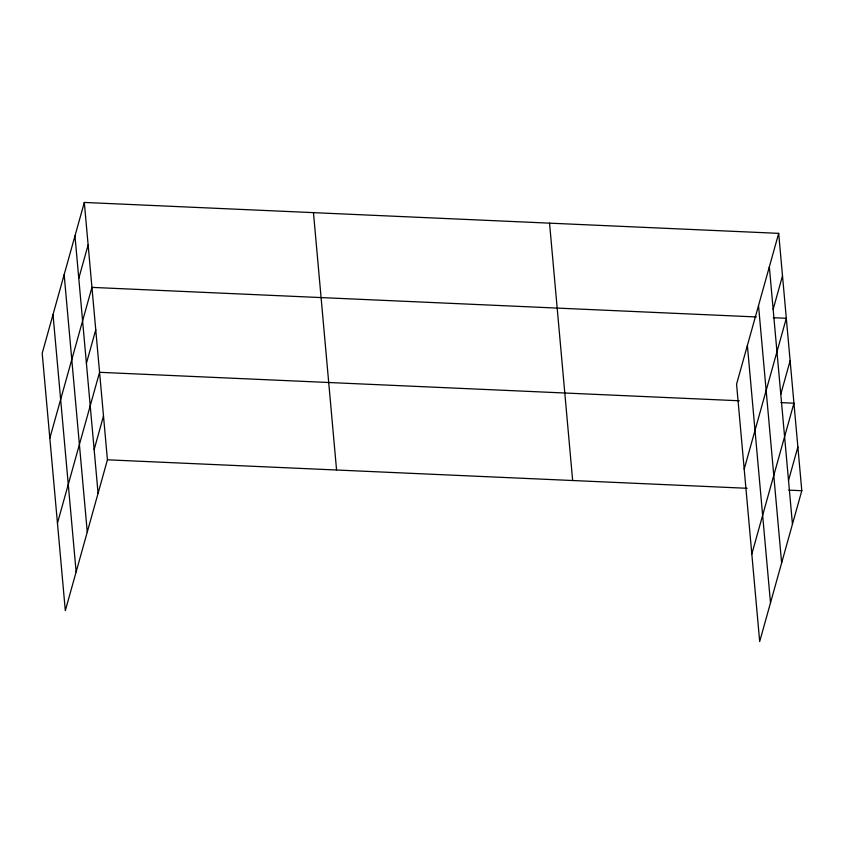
<?xml version="1.0" encoding="UTF-8"?>
<svg xmlns="http://www.w3.org/2000/svg" width="844" height="844" viewBox="0 0 844 844"><rect width="100%" height="100%" fill="white"/><g stroke="black" fill="none" stroke-linecap="round" stroke-linejoin="round"><path stroke-width="1.27" d="M84.316 202.444L42.2 353.288L65.315 610.645L107.431 459.811L84.316 202.444L778.685 233.355L801.8 490.712L759.684 641.556L736.569 384.189L778.685 233.355M78.777 278.393L88.124 244.908M49.828 438.215L91.943 287.382L756.372 316.954M86.404 363.331L95.752 329.846M57.455 523.143L99.571 372.309L739.26 400.773M94.148 449.546L103.495 416.06M773.157 309.305L782.504 275.819M744.197 469.116L786.313 318.283L773.294 317.703M780.784 394.232L790.132 360.747M751.825 554.044L793.94 403.21L780.922 402.63M788.518 480.447L797.875 446.961M107.431 459.811L747.119 488.286M788.781 490.132L801.8 490.712M769.338 266.831L792.453 524.198M758.524 305.56L781.639 562.927M747.383 345.46L770.498 602.827M549.549 223.154L572.654 480.521M313.462 212.646L336.566 470.013M74.968 235.93L98.073 493.297M64.155 274.659L87.259 532.026M53.014 314.559L76.129 571.926"/></g></svg>
